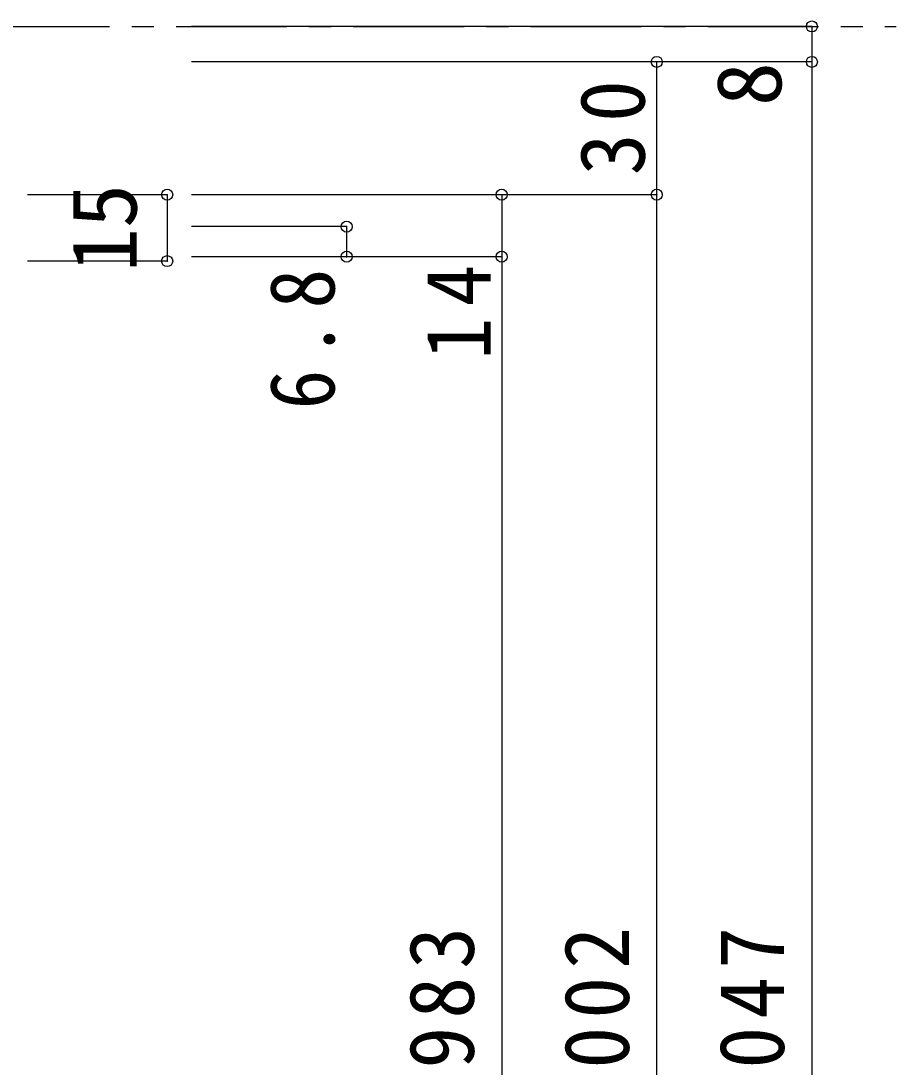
# Model space of a CAD drawing. Units: millimetres at full size, sheet at 1:5; details may follow other scales. Extents: x -973 to 977, y -718 to 696.
# Drawn here: x -612.5 to -415, y -256.2 to -19.9 of the extents above; entities that cross this region are included whole.
import ezdxf
from ezdxf.enums import TextEntityAlignment as Align

# ---------------------------------------------------------------- set-up
doc = ezdxf.new("R2010")
doc.units = ezdxf.units.MM
doc.header["$LTSCALE"] = 5
doc.header["$PDMODE"] = 32
doc.header["$PDSIZE"] = 2.5
doc.linetypes.add('CHAIN1', pattern=[8, 5, -1, 1, -1])
doc.layers.add('0-1_通り芯', color=4, linetype='CHAIN1')
doc.layers.add('0-B_寸法', color=7, linetype='Continuous')
doc.styles.add('ＭＳ ゴシック', font='')
doc.styles.get('ＭＳ ゴシック').set_extended_font_data('MS Gothic')

msp = doc.modelspace()

# ---------------------------------------------------------------- linework, layer by layer
at = {"layer": '0-1_通り芯'}
msp.add_line((-817.548, -21.151), (-415.048, -21.151), dxfattribs=at)
at = {"layer": '0-B_寸法', "color": 4}
for p, q in [((-434.048, -21.151), (-574.048, -21.151)), ((-434.048, -21.151), (-434.048, -29.151)), ((-434.048, -29.151), (-574.048, -29.151)), ((-469.048, -526.5), (-469.048, -29.151)), ((-434.048, -29.151), (-434.048, -514.5)), ((-579.548, -59.151), (-611.048, -59.151)), ((-579.548, -59.151), (-579.548, -74.151)), ((-469.048, -59.151), (-574.048, -59.151)), ((-539.048, -66.351), (-574.048, -66.351)), ((-539.048, -66.351), (-539.048, -73.151)), ((-504.048, -73.151), (-574.048, -73.151)), ((-579.548, -74.151), (-611.048, -74.151))]:
    msp.add_line(p, q, dxfattribs=at)
msp.add_lwpolyline([(-504.048, -59.151), (-504.048, -506.5), (-574.048, -506.5)], dxfattribs=at)
at = {"layer": '0-B_寸法'}
for p in [(-434.048, -21.151), (-469.048, -29.151), (-434.048, -29.151), (-579.548, -59.151), (-504.048, -59.151), (-469.048, -59.151), (-539.048, -66.351), (-579.548, -74.151), (-539.048, -73.151), (-504.048, -73.151)]:
    msp.add_point(p, dxfattribs=at)

# ---------------------------------------------------------------- texts
at = {"layer": '0-B_寸法', "style": 'ＭＳ ゴシック'}
for s, p in [('8', (-436.548, -39.151)), ('15', (-582.048, -76.651))]:
    msp.add_text(s, height=14.66, rotation=90, dxfattribs=at).set_placement(p, align=Align.BOTTOM_LEFT)
at = {"layer": '0-B_寸法', "char_height": 14.66, "attachment_point": 7, "rotation": 90, "style": 'ＭＳ ゴシック'}
for s, insert in [('\\T1.27;\\W0.95;30', (-471.548, -54.776)), ('\\T1.27;\\W0.95;14', (-506.548, -96.401)), ('\\T1.27;\\W0.9;6.8', (-541.548, -107.651)), ('\\T1.19;\\W0.95;ＤＨ＝1,983', (-506.548, -346.901)), ('\\T1.19;\\W0.95;枠内＝2,002', (-471.548, -346.901)), ('\\T1.19;\\W0.95;枠外＝2,047', (-436.548, -346.901))]:
    msp.add_mtext(s, dxfattribs=dict(at, insert=insert))

doc.saveas('drawing.dxf')
